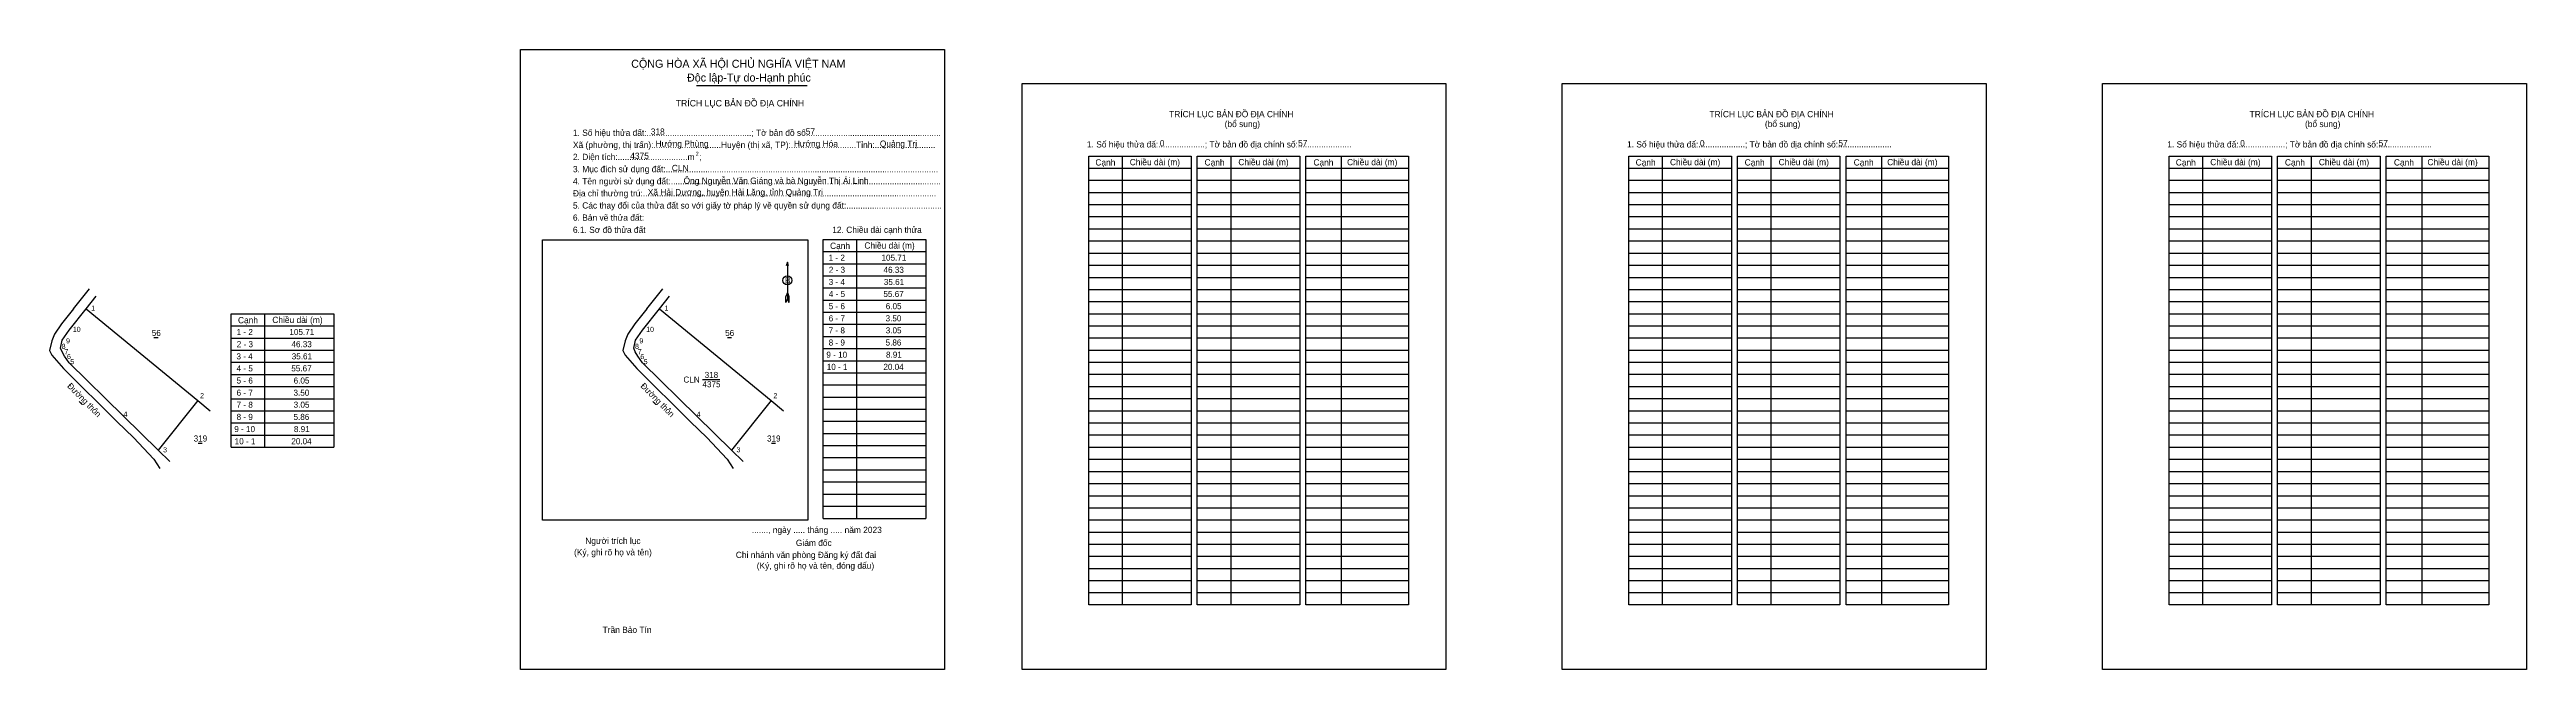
# Model space of a CAD drawing. Extents: x 534739 to 536550, y 1848557 to 1849011.
import ezdxf

# ---------------------------------------------------------------- set-up
doc = ezdxf.new("R2010")
doc.units = 0
for name, color, linetype in [('Level 1', 7, 'Continuous'), ('Level 10', 7, 'Continuous'), ('Level 13', 7, 'Continuous'), ('Level 2', 7, 'Continuous'), ('Level 27', 7, 'Continuous'), ('Level 36', 7, 'Continuous'), ('Level 5', 7, 'Continuous'), ('Level 52', 7, 'Continuous'), ('Level 6', 7, 'Continuous'), ('Level 9', 7, 'Continuous')]:
    doc.layers.add(name, color=color, linetype=linetype)

msp = doc.modelspace()

# ---------------------------------------------------------------- linework, layer by layer
at = {"layer": 'Level 1'}
for p, q in [((535083.5, 1849010.8), (535083.5, 1849010.8)), ((535450.2, 1848986.1), (535450.2, 1848986.1)), ((535498.9, 1848924.1), (535573.8, 1848924.1)), ((535523.3, 1848932.9), (535523.3, 1848604.7)), ((535578.3, 1848924.1), (535653.2, 1848924.1)), ((535602.7, 1848932.9), (535602.7, 1848604.7)), ((535657.7, 1848924.1), (535732.7, 1848924.1)), ((535683.6, 1848932.9), (535683.6, 1848604.7)), ((535893.8, 1848924.1), (535968.8, 1848924.1)), ((535918.2, 1848932.9), (535918.2, 1848604.7)), ((535973.3, 1848924.1), (536048.2, 1848924.1)), ((535997.6, 1848932.9), (535997.6, 1848604.7)), ((536052.7, 1848924.1), (536127.6, 1848924.1)), ((536078.5, 1848932.9), (536078.5, 1848604.7)), ((536288.8, 1848924.1), (536363.8, 1848924.1)), ((536313.2, 1848932.9), (536313.2, 1848604.7)), ((536368.2, 1848924.1), (536443.2, 1848924.1)), ((536392.6, 1848932.9), (536392.6, 1848604.7)), ((536447.6, 1848924.1), (536522.6, 1848924.1)), ((536473.5, 1848932.9), (536473.5, 1848604.7)), ((535498.9, 1848915.2), (535573.8, 1848915.2)), ((535498.9, 1848906.3), (535573.8, 1848906.3)), ((535578.3, 1848915.2), (535653.2, 1848915.2)), ((535578.3, 1848906.3), (535653.2, 1848906.3)), ((535657.7, 1848915.2), (535732.7, 1848915.2)), ((535657.7, 1848906.3), (535732.7, 1848906.3)), ((535893.8, 1848915.2), (535968.8, 1848915.2)), ((535893.8, 1848906.3), (535968.8, 1848906.3)), ((535973.3, 1848915.2), (536048.2, 1848915.2)), ((535973.3, 1848906.3), (536048.2, 1848906.3)), ((536052.7, 1848915.2), (536127.6, 1848915.2)), ((536052.7, 1848906.3), (536127.6, 1848906.3)), ((536288.8, 1848915.2), (536363.8, 1848915.2)), ((536288.8, 1848906.3), (536363.8, 1848906.3)), ((536368.2, 1848915.2), (536443.2, 1848915.2)), ((536368.2, 1848906.3), (536443.2, 1848906.3)), ((536447.6, 1848915.2), (536522.6, 1848915.2)), ((536447.6, 1848906.3), (536522.6, 1848906.3)), ((535498.9, 1848897.4), (535573.8, 1848897.4)), ((535498.9, 1848888.6), (535573.8, 1848888.6)), ((535578.3, 1848897.4), (535653.2, 1848897.4)), ((535578.3, 1848888.6), (535653.2, 1848888.6)), ((535657.7, 1848897.4), (535732.7, 1848897.4)), ((535657.7, 1848888.6), (535732.7, 1848888.6)), ((535893.8, 1848897.4), (535968.8, 1848897.4)), ((535893.8, 1848888.6), (535968.8, 1848888.6)), ((535973.3, 1848897.4), (536048.2, 1848897.4)), ((535973.3, 1848888.6), (536048.2, 1848888.6)), ((536052.7, 1848897.4), (536127.6, 1848897.4)), ((536052.7, 1848888.6), (536127.6, 1848888.6)), ((536288.8, 1848897.4), (536363.8, 1848897.4)), ((536288.8, 1848888.6), (536363.8, 1848888.6)), ((536368.2, 1848897.4), (536443.2, 1848897.4)), ((536368.2, 1848888.6), (536443.2, 1848888.6)), ((536447.6, 1848897.4), (536522.6, 1848897.4)), ((536447.6, 1848888.6), (536522.6, 1848888.6)), ((535099.6, 1848871.7), (535099.6, 1848871.7)), ((535099.6, 1848871.7), (535293.6, 1848871.7)), ((535099.6, 1848666.7), (535099.6, 1848871.7)), ((535293.6, 1848871.7), (535293.6, 1848666.7)), ((535329.2, 1848872), (535329.2, 1848667.9)), ((535498.9, 1848879.7), (535573.8, 1848879.7)), ((535498.9, 1848870.8), (535573.8, 1848870.8)), ((535578.3, 1848879.7), (535653.2, 1848879.7)), ((535578.3, 1848870.8), (535653.2, 1848870.8)), ((535657.7, 1848879.7), (535732.7, 1848879.7)), ((535657.7, 1848870.8), (535732.7, 1848870.8)), ((535893.8, 1848879.7), (535968.8, 1848879.7)), ((535893.8, 1848870.8), (535968.8, 1848870.8)), ((535973.3, 1848879.7), (536048.2, 1848879.7)), ((535973.3, 1848870.8), (536048.2, 1848870.8)), ((536052.7, 1848879.7), (536127.6, 1848879.7)), ((536052.7, 1848870.8), (536127.6, 1848870.8)), ((536288.8, 1848879.7), (536363.8, 1848879.7)), ((536288.8, 1848870.8), (536363.8, 1848870.8)), ((536368.2, 1848879.7), (536443.2, 1848879.7)), ((536368.2, 1848870.8), (536443.2, 1848870.8)), ((536447.6, 1848879.7), (536522.6, 1848879.7)), ((536447.6, 1848870.8), (536522.6, 1848870.8)), ((535278.6, 1848855.4), (535278.6, 1848828.5)), ((535304.8, 1848863.1), (535379.8, 1848863.1)), ((535304.8, 1848854.2), (535379.8, 1848854.2)), ((535498.9, 1848862), (535573.8, 1848862)), ((535498.9, 1848853.1), (535573.8, 1848853.1)), ((535578.3, 1848862), (535653.2, 1848862)), ((535578.3, 1848853.1), (535653.2, 1848853.1)), ((535657.7, 1848862), (535732.7, 1848862)), ((535657.7, 1848853.1), (535732.7, 1848853.1)), ((535893.8, 1848862), (535968.8, 1848862)), ((535893.8, 1848853.1), (535968.8, 1848853.1)), ((535973.3, 1848862), (536048.2, 1848862)), ((535973.3, 1848853.1), (536048.2, 1848853.1)), ((536052.7, 1848862), (536127.6, 1848862)), ((536052.7, 1848853.1), (536127.6, 1848853.1)), ((536288.8, 1848862), (536363.8, 1848862)), ((536288.8, 1848853.1), (536363.8, 1848853.1)), ((536368.2, 1848862), (536443.2, 1848862)), ((536368.2, 1848853.1), (536443.2, 1848853.1)), ((536447.6, 1848862), (536522.6, 1848862)), ((536447.6, 1848853.1), (536522.6, 1848853.1)), ((535278.6, 1848833), (535277.4, 1848830.2)), ((535277.4, 1848825.8), (535277.4, 1848830.2)), ((535278.6, 1848833), (535279.7, 1848830.2)), ((535278.6, 1848832.6), (535279.7, 1848829.8)), ((535278.6, 1848832.2), (535279.7, 1848829.5)), ((535278.6, 1848831.8), (535279.7, 1848829.1)), ((535278.6, 1848831.4), (535279.7, 1848828.7)), ((535278.6, 1848831), (535279.7, 1848828.3)), ((535278.6, 1848830.7), (535279.7, 1848827.9)), ((535278.6, 1848830.3), (535279.7, 1848827.5)), ((535278.6, 1848829.9), (535279.7, 1848827.1)), ((535279.7, 1848825.8), (535279.7, 1848830.2)), ((535304.8, 1848845.3), (535379.8, 1848845.3)), ((535304.8, 1848836.5), (535379.8, 1848836.5)), ((535498.9, 1848844.2), (535573.8, 1848844.2)), ((535498.9, 1848835.3), (535573.8, 1848835.3)), ((535578.3, 1848844.2), (535653.2, 1848844.2)), ((535578.3, 1848835.3), (535653.2, 1848835.3)), ((535657.7, 1848844.2), (535732.7, 1848844.2)), ((535657.7, 1848835.3), (535732.7, 1848835.3)), ((535893.8, 1848844.2), (535968.8, 1848844.2)), ((535893.8, 1848835.3), (535968.8, 1848835.3)), ((535973.3, 1848844.2), (536048.2, 1848844.2)), ((535973.3, 1848835.3), (536048.2, 1848835.3)), ((536052.7, 1848844.2), (536127.6, 1848844.2)), ((536052.7, 1848835.3), (536127.6, 1848835.3)), ((536288.8, 1848844.2), (536363.8, 1848844.2)), ((536288.8, 1848835.3), (536363.8, 1848835.3)), ((536368.2, 1848844.2), (536443.2, 1848844.2)), ((536368.2, 1848835.3), (536443.2, 1848835.3)), ((536447.6, 1848844.2), (536522.6, 1848844.2)), ((536447.6, 1848835.3), (536522.6, 1848835.3)), ((535278.6, 1848828.5), (535277.4, 1848825.8)), ((535278.6, 1848829.5), (535279.7, 1848826.7)), ((535278.6, 1848829.1), (535279.7, 1848826.3)), ((535278.6, 1848828.5), (535279.7, 1848825.8)), ((535304.8, 1848827.6), (535379.8, 1848827.6)), ((535304.8, 1848818.7), (535379.8, 1848818.7)), ((535498.9, 1848826.5), (535573.8, 1848826.5)), ((535498.9, 1848817.6), (535573.8, 1848817.6)), ((535578.3, 1848826.5), (535653.2, 1848826.5)), ((535578.3, 1848817.6), (535653.2, 1848817.6)), ((535657.7, 1848826.5), (535732.7, 1848826.5)), ((535657.7, 1848817.6), (535732.7, 1848817.6)), ((535893.8, 1848826.5), (535968.8, 1848826.5)), ((535893.8, 1848817.6), (535968.8, 1848817.6)), ((535973.3, 1848826.5), (536048.2, 1848826.5)), ((535973.3, 1848817.6), (536048.2, 1848817.6)), ((536052.7, 1848826.5), (536127.6, 1848826.5)), ((536052.7, 1848817.6), (536127.6, 1848817.6)), ((536288.8, 1848826.5), (536363.8, 1848826.5)), ((536288.8, 1848817.6), (536363.8, 1848817.6)), ((536368.2, 1848826.5), (536443.2, 1848826.5)), ((536368.2, 1848817.6), (536443.2, 1848817.6)), ((536447.6, 1848826.5), (536522.6, 1848826.5)), ((536447.6, 1848817.6), (536522.6, 1848817.6)), ((535304.8, 1848809.9), (535379.8, 1848809.9)), ((535304.8, 1848801), (535379.8, 1848801)), ((535498.9, 1848808.7), (535573.8, 1848808.7)), ((535498.9, 1848799.9), (535573.8, 1848799.9)), ((535578.3, 1848808.7), (535653.2, 1848808.7)), ((535578.3, 1848799.9), (535653.2, 1848799.9)), ((535657.7, 1848808.7), (535732.7, 1848808.7)), ((535657.7, 1848799.9), (535732.7, 1848799.9)), ((535893.8, 1848808.7), (535968.8, 1848808.7)), ((535893.8, 1848799.9), (535968.8, 1848799.9)), ((535973.3, 1848808.7), (536048.2, 1848808.7)), ((535973.3, 1848799.9), (536048.2, 1848799.9)), ((536052.7, 1848808.7), (536127.6, 1848808.7)), ((536052.7, 1848799.9), (536127.6, 1848799.9)), ((536288.8, 1848808.7), (536363.8, 1848808.7)), ((536288.8, 1848799.9), (536363.8, 1848799.9)), ((536368.2, 1848808.7), (536443.2, 1848808.7)), ((536368.2, 1848799.9), (536443.2, 1848799.9)), ((536447.6, 1848808.7), (536522.6, 1848808.7)), ((536447.6, 1848799.9), (536522.6, 1848799.9)), ((535304.8, 1848792.1), (535379.8, 1848792.1)), ((535304.8, 1848783.2), (535379.8, 1848783.2)), ((535498.9, 1848791), (535573.8, 1848791)), ((535498.9, 1848782.1), (535573.8, 1848782.1)), ((535578.3, 1848791), (535653.2, 1848791)), ((535578.3, 1848782.1), (535653.2, 1848782.1)), ((535657.7, 1848791), (535732.7, 1848791)), ((535657.7, 1848782.1), (535732.7, 1848782.1)), ((535893.8, 1848791), (535968.8, 1848791)), ((535893.8, 1848782.1), (535968.8, 1848782.1)), ((535973.3, 1848791), (536048.2, 1848791)), ((535973.3, 1848782.1), (536048.2, 1848782.1)), ((536052.7, 1848791), (536127.6, 1848791)), ((536052.7, 1848782.1), (536127.6, 1848782.1)), ((536288.8, 1848791), (536363.8, 1848791)), ((536288.8, 1848782.1), (536363.8, 1848782.1)), ((536368.2, 1848791), (536443.2, 1848791)), ((536368.2, 1848782.1), (536443.2, 1848782.1)), ((536447.6, 1848791), (536522.6, 1848791)), ((536447.6, 1848782.1), (536522.6, 1848782.1)), ((535304.8, 1848774.4), (535379.8, 1848774.4)), ((535304.8, 1848765.5), (535379.8, 1848765.5)), ((535498.9, 1848773.3), (535573.8, 1848773.3)), ((535498.9, 1848764.4), (535573.8, 1848764.4)), ((535578.3, 1848773.3), (535653.2, 1848773.3)), ((535578.3, 1848764.4), (535653.2, 1848764.4)), ((535657.7, 1848773.3), (535732.7, 1848773.3)), ((535657.7, 1848764.4), (535732.7, 1848764.4)), ((535893.8, 1848773.3), (535968.8, 1848773.3)), ((535893.8, 1848764.4), (535968.8, 1848764.4)), ((535973.3, 1848773.3), (536048.2, 1848773.3)), ((535973.3, 1848764.4), (536048.2, 1848764.4)), ((536052.7, 1848773.3), (536127.6, 1848773.3)), ((536052.7, 1848764.4), (536127.6, 1848764.4)), ((536288.8, 1848773.3), (536363.8, 1848773.3)), ((536288.8, 1848764.4), (536363.8, 1848764.4)), ((536368.2, 1848773.3), (536443.2, 1848773.3)), ((536368.2, 1848764.4), (536443.2, 1848764.4)), ((536447.6, 1848773.3), (536522.6, 1848773.3)), ((536447.6, 1848764.4), (536522.6, 1848764.4)), ((535304.8, 1848756.6), (535379.8, 1848756.6)), ((535304.8, 1848747.8), (535379.8, 1848747.8)), ((535498.9, 1848755.5), (535573.8, 1848755.5)), ((535498.9, 1848746.6), (535573.8, 1848746.6)), ((535578.3, 1848755.5), (535653.2, 1848755.5)), ((535578.3, 1848746.6), (535653.2, 1848746.6)), ((535657.7, 1848755.5), (535732.7, 1848755.5)), ((535657.7, 1848746.6), (535732.7, 1848746.6)), ((535893.8, 1848755.5), (535968.8, 1848755.5)), ((535893.8, 1848746.6), (535968.8, 1848746.6)), ((535973.3, 1848755.5), (536048.2, 1848755.5)), ((535973.3, 1848746.6), (536048.2, 1848746.6)), ((536052.7, 1848755.5), (536127.6, 1848755.5)), ((536052.7, 1848746.6), (536127.6, 1848746.6)), ((536288.8, 1848755.5), (536363.8, 1848755.5)), ((536288.8, 1848746.6), (536363.8, 1848746.6)), ((536368.2, 1848755.5), (536443.2, 1848755.5)), ((536368.2, 1848746.6), (536443.2, 1848746.6)), ((536447.6, 1848755.5), (536522.6, 1848755.5)), ((536447.6, 1848746.6), (536522.6, 1848746.6)), ((535304.8, 1848738.9), (535379.8, 1848738.9)), ((535304.8, 1848730), (535379.8, 1848730)), ((535304.8, 1848721.1), (535379.8, 1848721.1)), ((535498.9, 1848737.8), (535573.8, 1848737.8)), ((535498.9, 1848728.9), (535573.8, 1848728.9)), ((535578.3, 1848737.8), (535653.2, 1848737.8)), ((535578.3, 1848728.9), (535653.2, 1848728.9)), ((535657.7, 1848737.8), (535732.7, 1848737.8)), ((535657.7, 1848728.9), (535732.7, 1848728.9)), ((535893.8, 1848737.8), (535968.8, 1848737.8)), ((535893.8, 1848728.9), (535968.8, 1848728.9)), ((535973.3, 1848737.8), (536048.2, 1848737.8)), ((535973.3, 1848728.9), (536048.2, 1848728.9)), ((536052.7, 1848737.8), (536127.6, 1848737.8)), ((536052.7, 1848728.9), (536127.6, 1848728.9)), ((536288.8, 1848737.8), (536363.8, 1848737.8)), ((536288.8, 1848728.9), (536363.8, 1848728.9)), ((536368.2, 1848737.8), (536443.2, 1848737.8)), ((536368.2, 1848728.9), (536443.2, 1848728.9)), ((536447.6, 1848737.8), (536522.6, 1848737.8)), ((536447.6, 1848728.9), (536522.6, 1848728.9)), ((535304.8, 1848712.3), (535379.8, 1848712.3)), ((535304.8, 1848703.4), (535379.8, 1848703.4)), ((535498.9, 1848720), (535573.8, 1848720)), ((535498.9, 1848711.2), (535573.8, 1848711.2)), ((535578.3, 1848720), (535653.2, 1848720)), ((535578.3, 1848711.2), (535653.2, 1848711.2)), ((535657.7, 1848720), (535732.7, 1848720)), ((535657.7, 1848711.2), (535732.7, 1848711.2)), ((535893.8, 1848720), (535968.8, 1848720)), ((535893.8, 1848711.2), (535968.8, 1848711.2)), ((535973.3, 1848720), (536048.2, 1848720)), ((535973.3, 1848711.2), (536048.2, 1848711.2)), ((536052.7, 1848720), (536127.6, 1848720)), ((536052.7, 1848711.2), (536127.6, 1848711.2)), ((536288.8, 1848720), (536363.8, 1848720)), ((536288.8, 1848711.2), (536363.8, 1848711.2)), ((536368.2, 1848720), (536443.2, 1848720)), ((536368.2, 1848711.2), (536443.2, 1848711.2)), ((536447.6, 1848720), (536522.6, 1848720)), ((536447.6, 1848711.2), (536522.6, 1848711.2)), ((535304.8, 1848694.5), (535379.8, 1848694.5)), ((535304.8, 1848685.7), (535379.8, 1848685.7)), ((535498.9, 1848702.3), (535573.8, 1848702.3)), ((535498.9, 1848693.4), (535573.8, 1848693.4)), ((535578.3, 1848702.3), (535653.2, 1848702.3)), ((535578.3, 1848693.4), (535653.2, 1848693.4)), ((535657.7, 1848702.3), (535732.7, 1848702.3)), ((535657.7, 1848693.4), (535732.7, 1848693.4)), ((535893.8, 1848702.3), (535968.8, 1848702.3)), ((535893.8, 1848693.4), (535968.8, 1848693.4)), ((535973.3, 1848702.3), (536048.2, 1848702.3)), ((535973.3, 1848693.4), (536048.2, 1848693.4)), ((536052.7, 1848702.3), (536127.6, 1848702.3)), ((536052.7, 1848693.4), (536127.6, 1848693.4)), ((536288.8, 1848702.3), (536363.8, 1848702.3)), ((536288.8, 1848693.4), (536363.8, 1848693.4)), ((536368.2, 1848702.3), (536443.2, 1848702.3)), ((536368.2, 1848693.4), (536443.2, 1848693.4)), ((536447.6, 1848702.3), (536522.6, 1848702.3)), ((536447.6, 1848693.4), (536522.6, 1848693.4)), ((535293.6, 1848666.7), (535099.6, 1848666.7)), ((535291.5, 1848666.7), (535291.5, 1848666.7)), ((535304.8, 1848676.8), (535379.8, 1848676.8)), ((535304.8, 1848667.9), (535379.8, 1848667.9)), ((535498.9, 1848684.5), (535573.8, 1848684.5)), ((535498.9, 1848675.7), (535573.8, 1848675.7)), ((535498.9, 1848666.8), (535573.8, 1848666.8)), ((535578.3, 1848684.5), (535653.2, 1848684.5)), ((535578.3, 1848675.7), (535653.2, 1848675.7)), ((535578.3, 1848666.8), (535653.2, 1848666.8)), ((535657.7, 1848684.5), (535732.7, 1848684.5)), ((535657.7, 1848675.7), (535732.7, 1848675.7)), ((535657.7, 1848666.8), (535732.7, 1848666.8)), ((535893.8, 1848684.5), (535968.8, 1848684.5)), ((535893.8, 1848675.7), (535968.8, 1848675.7)), ((535893.8, 1848666.8), (535968.8, 1848666.8)), ((535973.3, 1848684.5), (536048.2, 1848684.5)), ((535973.3, 1848675.7), (536048.2, 1848675.7)), ((535973.3, 1848666.8), (536048.2, 1848666.8)), ((536052.7, 1848684.5), (536127.6, 1848684.5)), ((536052.7, 1848675.7), (536127.6, 1848675.7)), ((536052.7, 1848666.8), (536127.6, 1848666.8)), ((536288.8, 1848684.5), (536363.8, 1848684.5)), ((536288.8, 1848675.7), (536363.8, 1848675.7)), ((536288.8, 1848666.8), (536363.8, 1848666.8)), ((536368.2, 1848684.5), (536443.2, 1848684.5)), ((536368.2, 1848675.7), (536443.2, 1848675.7)), ((536368.2, 1848666.8), (536443.2, 1848666.8)), ((536447.6, 1848684.5), (536522.6, 1848684.5)), ((536447.6, 1848675.7), (536522.6, 1848675.7)), ((536447.6, 1848666.8), (536522.6, 1848666.8)), ((535498.9, 1848657.9), (535573.8, 1848657.9)), ((535498.9, 1848649.1), (535573.8, 1848649.1)), ((535578.3, 1848657.9), (535653.2, 1848657.9)), ((535578.3, 1848649.1), (535653.2, 1848649.1)), ((535657.7, 1848657.9), (535732.7, 1848657.9)), ((535657.7, 1848649.1), (535732.7, 1848649.1)), ((535893.8, 1848657.9), (535968.8, 1848657.9)), ((535893.8, 1848649.1), (535968.8, 1848649.1)), ((535973.3, 1848657.9), (536048.2, 1848657.9)), ((535973.3, 1848649.1), (536048.2, 1848649.1)), ((536052.7, 1848657.9), (536127.6, 1848657.9)), ((536052.7, 1848649.1), (536127.6, 1848649.1)), ((536288.8, 1848657.9), (536363.8, 1848657.9)), ((536288.8, 1848649.1), (536363.8, 1848649.1)), ((536368.2, 1848657.9), (536443.2, 1848657.9)), ((536368.2, 1848649.1), (536443.2, 1848649.1)), ((536447.6, 1848657.9), (536522.6, 1848657.9)), ((536447.6, 1848649.1), (536522.6, 1848649.1)), ((535498.9, 1848640.2), (535573.8, 1848640.2)), ((535498.9, 1848631.3), (535573.8, 1848631.3)), ((535578.3, 1848640.2), (535653.2, 1848640.2)), ((535578.3, 1848631.3), (535653.2, 1848631.3)), ((535657.7, 1848640.2), (535732.7, 1848640.2)), ((535657.7, 1848631.3), (535732.7, 1848631.3)), ((535893.8, 1848640.2), (535968.8, 1848640.2)), ((535893.8, 1848631.3), (535968.8, 1848631.3)), ((535973.3, 1848640.2), (536048.2, 1848640.2)), ((535973.3, 1848631.3), (536048.2, 1848631.3)), ((536052.7, 1848640.2), (536127.6, 1848640.2)), ((536052.7, 1848631.3), (536127.6, 1848631.3)), ((536288.8, 1848640.2), (536363.8, 1848640.2)), ((536288.8, 1848631.3), (536363.8, 1848631.3)), ((536368.2, 1848640.2), (536443.2, 1848640.2)), ((536368.2, 1848631.3), (536443.2, 1848631.3)), ((536447.6, 1848640.2), (536522.6, 1848640.2)), ((536447.6, 1848631.3), (536522.6, 1848631.3)), ((535498.9, 1848622.4), (535573.8, 1848622.4)), ((535498.9, 1848613.6), (535573.8, 1848613.6)), ((535578.3, 1848622.4), (535653.2, 1848622.4)), ((535578.3, 1848613.6), (535653.2, 1848613.6)), ((535657.7, 1848622.4), (535732.7, 1848622.4)), ((535657.7, 1848613.6), (535732.7, 1848613.6)), ((535893.8, 1848622.4), (535968.8, 1848622.4)), ((535893.8, 1848613.6), (535968.8, 1848613.6)), ((535973.3, 1848622.4), (536048.2, 1848622.4)), ((535973.3, 1848613.6), (536048.2, 1848613.6)), ((536052.7, 1848622.4), (536127.6, 1848622.4)), ((536052.7, 1848613.6), (536127.6, 1848613.6)), ((536288.8, 1848622.4), (536363.8, 1848622.4)), ((536288.8, 1848613.6), (536363.8, 1848613.6)), ((536368.2, 1848622.4), (536443.2, 1848622.4)), ((536368.2, 1848613.6), (536443.2, 1848613.6)), ((536447.6, 1848622.4), (536522.6, 1848622.4)), ((536447.6, 1848613.6), (536522.6, 1848613.6)), ((535393.5, 1848557.4), (535393.5, 1848557.4)), ((535760.1, 1848557.4), (535760.1, 1848557.4))]:
    msp.add_line(p, q, dxfattribs=at)
for points in [[(535498.9, 1848932.9), (535573.8, 1848932.9), (535573.8, 1848604.7), (535498.9, 1848604.7)], [(535578.3, 1848932.9), (535653.2, 1848932.9), (535653.2, 1848604.7), (535578.3, 1848604.7)], [(535657.7, 1848932.9), (535732.7, 1848932.9), (535732.7, 1848604.7), (535657.7, 1848604.7)], [(535893.8, 1848932.9), (535968.8, 1848932.9), (535968.8, 1848604.7), (535893.8, 1848604.7)], [(535973.3, 1848932.9), (536048.2, 1848932.9), (536048.2, 1848604.7), (535973.3, 1848604.7)], [(536052.7, 1848932.9), (536127.6, 1848932.9), (536127.6, 1848604.7), (536052.7, 1848604.7)], [(536288.8, 1848932.9), (536363.8, 1848932.9), (536363.8, 1848604.7), (536288.8, 1848604.7)], [(536368.2, 1848932.9), (536443.2, 1848932.9), (536443.2, 1848604.7), (536368.2, 1848604.7)], [(536447.6, 1848932.9), (536522.6, 1848932.9), (536522.6, 1848604.7), (536447.6, 1848604.7)]]:
    msp.add_lwpolyline(points, close=True, dxfattribs=at)
for points in [[(535304.8, 1848667.9), (535304.8, 1848872), (535379.8, 1848872), (535379.8, 1848667.9)], [(535279.3, 1848852.5), (535278.6, 1848855.4), (535277.8, 1848852.5)]]:
    msp.add_lwpolyline(points, dxfattribs=at)
msp.add_circle((535278.6, 1848842), 3.27, dxfattribs=at)
at = {"layer": 'Level 10'}
for p, q in [((535175.8, 1848821.2), (535187.6, 1848835.9)), ((535175.8, 1848821.2), (535167.1, 1848810.1)), ((535160.1, 1848797.7), (535158.3, 1848790.7)), ((535162, 1848802.7), (535160.1, 1848797.7)), ((535167.1, 1848810.1), (535162, 1848802.7)), ((535158.3, 1848790.7), (535159.9, 1848787.3)), ((535159.9, 1848787.3), (535168.5, 1848777.5)), ((535168.5, 1848777.5), (535207.8, 1848738.4)), ((535207.8, 1848738.4), (535219.6, 1848727.1)), ((535219.6, 1848727.1), (535234.5, 1848711.1)), ((535234.5, 1848711.1), (535239, 1848704.3))]:
    msp.add_line(p, q, dxfattribs=at)
msp.add_lwpolyline([(535266.7, 1848754), (535237.8, 1848717.7), (535212.3, 1848742.6), (535172.7, 1848781.7), (535169.2, 1848786.6), (535167.4, 1848789.6), (535166.3, 1848792.5), (535167.5, 1848798.2), (535172.7, 1848805.5), (535185.1, 1848821.2)], close=True, dxfattribs=at)
at = {"layer": 'Level 13'}
msp.add_line((535212.2, 1848984.6), (535293.1, 1848984.6), dxfattribs=at)
at = {"layer": 'Level 2'}
for points in [[(535083.5, 1849010.9), (535393.5, 1849010.9), (535393.5, 1848557.4), (535083.5, 1848557.4)], [(535450.2, 1848986.1), (535760.1, 1848986.1), (535760.1, 1848557.4), (535450.2, 1848557.4)], [(535845.1, 1848986.1), (536155.1, 1848986.1), (536155.1, 1848557.4), (535845.1, 1848557.4)], [(536240.1, 1848986.1), (536550.1, 1848986.1), (536550.1, 1848557.4), (536240.1, 1848557.4)]]:
    msp.add_lwpolyline(points, close=True, dxfattribs=at)
at = {"layer": 'Level 27'}
for p, q in [((535185.1, 1848821.2), (535192.4, 1848830.5)), ((535266.7, 1848754), (535275.8, 1848746.5)), ((535237.8, 1848717.7), (535246.3, 1848709.4))]:
    msp.add_line(p, q, dxfattribs=at)
at = {"layer": 'Level 5'}
for p, q in [((534756.6, 1848821.2), (534768.4, 1848835.9)), ((534765.9, 1848821.2), (534773.2, 1848830.5)), ((534756.6, 1848821.2), (534747.9, 1848810.1)), ((534896.3, 1848817.5), (534896.3, 1848720)), ((534740.9, 1848797.7), (534739.1, 1848790.7)), ((534742.8, 1848802.7), (534740.9, 1848797.7)), ((534747.9, 1848810.1), (534742.8, 1848802.7)), ((534815.5, 1848800.1), (534818.6, 1848800.1)), ((534871.9, 1848808.7), (534946.9, 1848808.7)), ((534871.9, 1848799.8), (534946.9, 1848799.8)), ((534739.1, 1848790.7), (534740.7, 1848787.3)), ((534740.7, 1848787.3), (534749.3, 1848777.5)), ((534749.3, 1848777.5), (534788.6, 1848738.4)), ((534871.9, 1848790.9), (534946.9, 1848790.9)), ((534871.9, 1848782.1), (534946.9, 1848782.1)), ((534871.9, 1848773.2), (534946.9, 1848773.2)), ((534871.9, 1848764.3), (534946.9, 1848764.3)), ((534760.9, 1848753.3), (534763.1, 1848751.2)), ((534847.5, 1848754), (534856.6, 1848746.5)), ((534871.9, 1848755.4), (534946.9, 1848755.4)), ((534871.9, 1848746.6), (534946.9, 1848746.6)), ((534788.6, 1848738.4), (534800.4, 1848727.1)), ((534800.4, 1848727.1), (534815.3, 1848711.1)), ((534847.7, 1848723), (534850.8, 1848723)), ((534871.9, 1848737.7), (534946.9, 1848737.7)), ((534871.9, 1848728.8), (534946.9, 1848728.8)), ((534815.3, 1848711.1), (534819.8, 1848704.3)), ((534818.6, 1848717.7), (534827.1, 1848709.4)), ((534871.9, 1848720), (534946.9, 1848720))]:
    msp.add_line(p, q, dxfattribs=at)
msp.add_lwpolyline([(534847.5, 1848754), (534818.6, 1848717.7), (534793.2, 1848742.6), (534753.5, 1848781.7), (534750, 1848786.6), (534748.3, 1848789.6), (534747.1, 1848792.5), (534748.3, 1848798.2), (534753.5, 1848805.5), (534765.9, 1848821.2)], close=True, dxfattribs=at)
msp.add_lwpolyline([(534871.9, 1848720), (534871.9, 1848817.5), (534946.9, 1848817.5), (534946.9, 1848720)], dxfattribs=at)
at = {"layer": 'Level 9'}
for p, q in [((535234.7, 1848800.1), (535237.7, 1848800.1)), ((535216.5, 1848769.5), (535229.2, 1848769.5)), ((535180.1, 1848753.3), (535182.3, 1848751.2)), ((535266.9, 1848723), (535270, 1848723))]:
    msp.add_line(p, q, dxfattribs=at)

# ---------------------------------------------------------------- texts
at = {"layer": 'Level 1'}
for s, height, p in [('TRÍCH LỤC BẢN ĐỒ ĐỊA CHÍNH', 4.731, (535197, 1848969.2)), ('TRÍCH LỤC BẢN ĐỒ ĐỊA CHÍNH', 4.583, (535557.7, 1848961.3)), ('(bổ sung)', 4.58, (535598.3, 1848954.1)), ('TRÍCH LỤC BẢN ĐỒ ĐỊA CHÍNH', 4.583, (535952.7, 1848961.3)), ('(bổ sung)', 4.58, (535993.3, 1848954.1)), ('TRÍCH LỤC BẢN ĐỒ ĐỊA CHÍNH', 4.583, (536347.7, 1848961.3)), ('(bổ sung)', 4.58, (536388.2, 1848954.1)), ('Xã (phường, thị trấn):.............................Huyện (thị xã, TP):............................Tỉnh:..........................', 4.5832, (535121.8, 1848938.8)), ('1. Số hiệu thửa đất:.............................................; Tờ bản đồ số:.........................................................', 4.5832, (535121.8, 1848947.7)), ('1. Số hiệu thửa đấ:....................; Tờ bản đồ địa chính số:.......................', 4.583, (535497.6, 1848939.2)), ('1. Số hiệu thửa đấ:....................; Tờ bản đồ địa chính số:.......................', 4.583, (535892.5, 1848939.2)), ('1. Số hiệu thửa đấ:....................; Tờ bản đồ địa chính số:.......................', 4.583, (536287.5, 1848939.2)), ('3. Mục đích sử dụng đất:.....................................................................................................................', 4.5832, (535121.8, 1848921.1)), ('2. Diện tích:..............................m  ;', 4.583, (535121.8, 1848930)), ('2', 2.96, (535211.5, 1848933.1)), ('Cạnh', 4.58, (535503.8, 1848926)), ('Chiều dài (m)', 4.583, (535528.9, 1848926.2)), ('Cạnh', 4.58, (535583.6, 1848926)), ('Chiều dài (m)', 4.583, (535608.3, 1848926.2)), ('Cạnh', 4.58, (535663.2, 1848926)), ('Chiều dài (m)', 4.583, (535687.8, 1848926.2)), ('Cạnh', 4.58, (535898.8, 1848926)), ('Chiều dài (m)', 4.583, (535923.9, 1848926.2)), ('Cạnh', 4.58, (535978.5, 1848926)), ('Chiều dài (m)', 4.583, (536003.3, 1848926.2)), ('Cạnh', 4.58, (536058.2, 1848926)), ('Chiều dài (m)', 4.583, (536082.7, 1848926.2)), ('Cạnh', 4.58, (536293.7, 1848926)), ('Chiều dài (m)', 4.583, (536318.9, 1848926.2)), ('Cạnh', 4.58, (536373.5, 1848926)), ('Chiều dài (m)', 4.583, (536398.3, 1848926.2)), ('Cạnh', 4.58, (536453.2, 1848926)), ('Chiều dài (m)', 4.583, (536477.7, 1848926.2)), ('Địa chỉ thường trú:..............................................................................................................................', 4.5832, (535121.8, 1848903.4)), ('4. Tên người sử dụng đất:....................................................................................................................', 4.5832, (535121.8, 1848912.2)), ('5. Các thay đổi của thửa đất so với giấy tờ pháp lý về quyền sử dụng đất:.........................................', 4.5832, (535121.8, 1848894.5)), ('6. Bản vẽ thửa đất:', 4.583, (535121.8, 1848885.6)), ('6.1. Sơ đồ thửa đất', 4.583, (535121.8, 1848876.7)), ('Cạnh', 4.58, (535309.8, 1848865)), ('12. Chiều dài cạnh thửa', 4.583, (535311.4, 1848876.7)), ('Chiều dài (m)', 4.583, (535334.9, 1848865.2)), ('B', 4.44, (535276.9, 1848839.8)), ('Người trích lục', 4.583, (535130.8, 1848649.2)), ('......., ngày ..... tháng ..... năm 2023', 4.583, (535252.6, 1848657.2)), ('Giám đốc', 4.58, (535284.8, 1848647.7)), ('(Ký, ghi rõ họ và tên)', 4.583, (535122.6, 1848640.8)), ('Chi nhánh văn phòng Đăng ký đất đai', 4.583, (535240.9, 1848638.9)), ('(Ký, ghi rõ họ và tên, đóng dấu)', 4.583, (535256.2, 1848631)), ('Trần Bảo Tín', 4.583, (535143.5, 1848584.1))]:
    msp.add_text(s, height=height, dxfattribs=at).set_placement(p)
at = {"layer": 'Level 13'}
for s, height, p in [('CỘNG HÒA XÃ HỘI CHỦ NGHĨA VIỆT NAM', 5.855, (535164.4, 1848997.5)), ('Độc lập-Tự do-Hạnh phúc', 5.855, (535205.2, 1848987.4)), ('CLN', 4.44, (535202.6, 1848767.2)), ('4375', 4.44, (535216.5, 1848763.8)), ('318', 4.44, (535218.1, 1848770.6))]:
    msp.add_text(s, height=height, dxfattribs=at).set_placement(p)
at = {"layer": 'Level 36'}
for s, p in [('56', (535233.1, 1848801.3)), ('319', (535263.7, 1848724.1))]:
    msp.add_text(s, height=4.44, dxfattribs=at).set_placement(p)
msp.add_text('Đường thôn', height=4.44, rotation=314.7096, dxfattribs=at).set_placement((535170.9, 1848764.3))
at = {"layer": 'Level 5'}
for s, height, p in [('1', 3.7, (534769.6, 1848819.9)), ('Cạnh', 4.58, (534876.9, 1848810.6)), ('Chiều dài (m)', 4.583, (534902, 1848810.8)), ('8', 3.7, (534748, 1848791.9)), ('9', 3.7, (534751.2, 1848795.9)), ('10', 3.7, (534756.2, 1848804.3)), ('56', 4.44, (534813.9, 1848801.3)), ('1 - 2', 4.44, (534875.9, 1848802)), ('2 - 3', 4.44, (534876, 1848793.1)), ('105.71', 4.44, (534914.5, 1848802)), ('46.33', 4.44, (534916, 1848793.1)), ('7', 3.7, (534750, 1848788)), ('6', 3.7, (534751.9, 1848784.4)), ('5', 3.7, (534754.3, 1848780.7)), ('3 - 4', 4.44, (534875.8, 1848784.2)), ('4 - 5', 4.44, (534875.9, 1848775.4)), ('55.67', 4.44, (534915.9, 1848775.4)), ('35.61', 4.44, (534916.2, 1848784.2)), ('2', 3.7, (534849.2, 1848755.8)), ('5 - 6', 4.44, (534875.9, 1848766.5)), ('6 - 7', 4.44, (534875.9, 1848757.6)), ('3.50', 4.44, (534917.5, 1848757.6)), ('6.05', 4.44, (534917.6, 1848766.5)), ('4', 3.7, (534793.2, 1848742.3)), ('8 - 9', 4.44, (534875.9, 1848739.9)), ('7 - 8', 4.44, (534875.9, 1848748.8)), ('3.05', 4.44, (534917.6, 1848748.8)), ('5.86', 4.44, (534917.5, 1848739.9)), ('319', 4.44, (534844.5, 1848724.1)), ('9 - 10', 4.44, (534874.2, 1848731)), ('10 - 1', 4.44, (534874.5, 1848722.1)), ('20.04', 4.44, (534915.9, 1848722.1)), ('8.91', 4.44, (534917.8, 1848731)), ('3', 3.7, (534822.2, 1848716.2))]:
    msp.add_text(s, height=height, dxfattribs=at).set_placement(p)
msp.add_text('Đường thôn', height=4.44, rotation=314.7096, dxfattribs=at).set_placement((534751.7, 1848764.3))
at = {"layer": 'Level 52'}
for s, p in [('1 - 2', (535308.8, 1848856.4)), ('2 - 3', (535308.9, 1848847.5)), ('105.71', (535347.4, 1848856.4)), ('46.33', (535348.9, 1848847.5)), ('3 - 4', (535308.8, 1848838.6)), ('4 - 5', (535308.9, 1848829.8)), ('55.67', (535348.8, 1848829.8)), ('35.61', (535349.1, 1848838.6)), ('5 - 6', (535308.8, 1848820.9)), ('6 - 7', (535308.8, 1848812)), ('3.50', (535350.4, 1848812)), ('6.05', (535350.5, 1848820.9)), ('8 - 9', (535308.8, 1848794.3)), ('7 - 8', (535308.8, 1848803.2)), ('3.05', (535350.5, 1848803.2)), ('5.86', (535350.4, 1848794.3)), ('9 - 10', (535307.1, 1848785.4)), ('10 - 1', (535307.4, 1848776.5)), ('20.04', (535348.8, 1848776.5)), ('8.91', (535350.7, 1848785.4))]:
    msp.add_text(s, height=4.44, dxfattribs=at).set_placement(p)
at = {"layer": 'Level 6'}
for s, height, p in [('318', 4.58, (535178.7, 1848948.5)), ('Hướng Phùng', 4.583, (535182.2, 1848939.7)), ('Hướng Hóa', 4.58, (535283.3, 1848939.7)), ('57', 4.58, (535292, 1848948.6)), ('Quảng Trị', 4.58, (535346.2, 1848939.7)), ('0', 4.58, (535550.9, 1848940)), ('57', 4.58, (535652, 1848940.1)), ('0', 4.58, (535945.8, 1848940)), ('57', 4.58, (536047, 1848940.1)), ('0', 4.58, (536340.8, 1848940)), ('57', 4.58, (536442, 1848940.1)), ('4375', 4.58, (535163.7, 1848930.8)), ('CLN', 4.58, (535194.1, 1848921.9)), ('Xã Hải Dương, huyện Hải Lăng, tỉnh Quảng Trị', 4.583, (535176.5, 1848904.2)), ('Ông Nguyễn Văn Giáng và bà Nguyễn Thị Ái Linh', 4.583, (535202.7, 1848912.6))]:
    msp.add_text(s, height=height, dxfattribs=at).set_placement(p)
at = {"layer": 'Level 9'}
for s, p in [('1', (535188.8, 1848819.9)), ('8', (535167.2, 1848791.9)), ('9', (535170.4, 1848795.9)), ('10', (535175.4, 1848804.3)), ('7', (535169.2, 1848788)), ('6', (535171.1, 1848784.4)), ('5', (535173.5, 1848780.7)), ('2', (535268.4, 1848755.8)), ('4', (535212.3, 1848742.3)), ('3', (535241.4, 1848716.2))]:
    msp.add_text(s, height=3.7, dxfattribs=at).set_placement(p)

doc.saveas('drawing.dxf')
